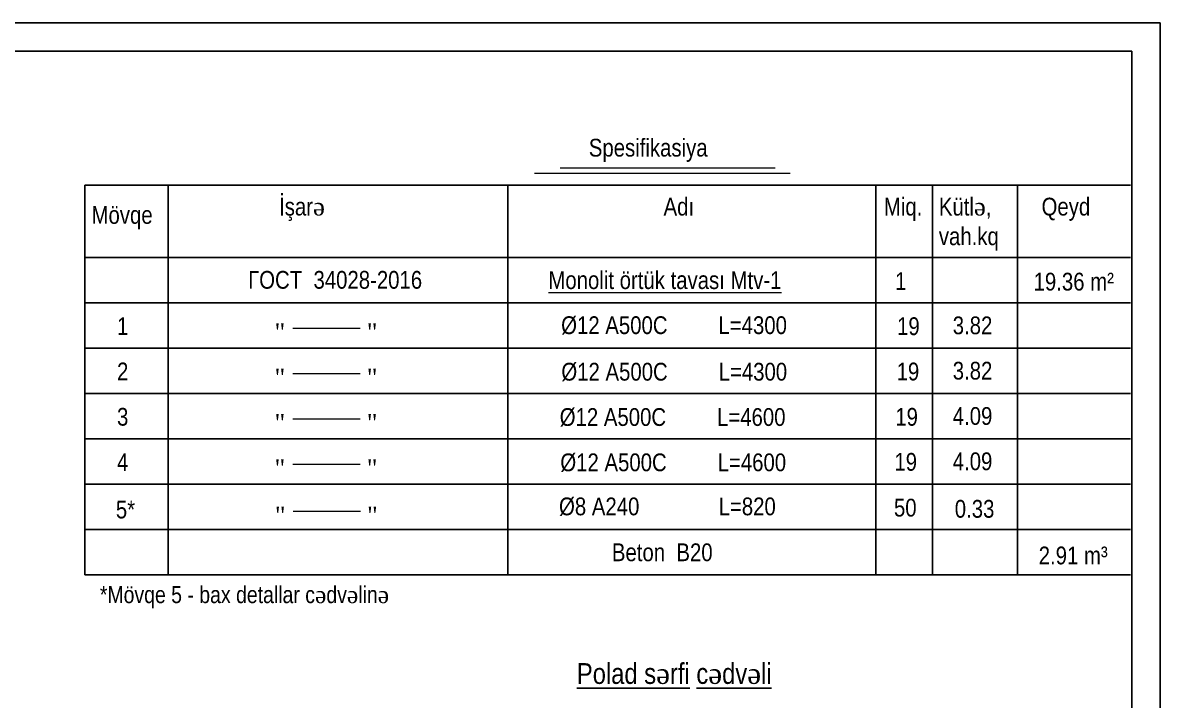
# Model space of a CAD drawing. Header units: millimetres. Extents: x 1321639 to 1366864, y -922319 to -736703.
# Drawn here: x 1347659 to 1366864, y -844359 to -832928 of the extents above; entities that cross this region are included whole.
import ezdxf

# ---------------------------------------------------------------- set-up
doc = ezdxf.new("R2010")
doc.units = ezdxf.units.MM
doc.layers.add('A-Wall', color=7, linetype='Continuous', lineweight=30)
doc.styles.add('style6', font='ARIALN.TTF', dxfattribs={"height": 300})
doc.styles.add('Times New Roman', font='times.ttf')

# ---------------------------------------------------------------- blocks, each defined once
blk = doc.blocks.new('dfvdvbvrtb')
at = {"lineweight": 25}
for p, q in [((1482917, -118590), (1523117, -118590)), ((1523117, -118590), (1523117, -146990))]:
    blk.add_line(p, q, dxfattribs=at)
at = {"lineweight": 25, "ltscale": 15}
for p, q in [((1522617, -119090), (1484916, -119090)), ((1522617, -146490), (1522617, -119090))]:
    blk.add_line(p, q, dxfattribs=at)

msp = doc.modelspace()

# ---------------------------------------------------------------- linework, layer by layer
at = {"lineweight": 9}
for p, q in [((1356731.082, -835373.872), (1360360.77, -835373.872)), ((1356299.35, -835465.233), (1360613.854, -835465.233))]:
    msp.add_line(p, q, dxfattribs=at)
for p, q in [((1348710.031, -835665.621), (1366362.593, -835665.621)), ((1348710.031, -835665.621), (1348710.031, -842243.573)), ((1350114.928, -835665.621), (1350114.928, -842243.573)), ((1355849.398, -835665.621), (1355849.398, -842243.573)), ((1362061.741, -835665.621), (1362061.741, -842243.573)), ((1363017.486, -835665.621), (1363017.486, -842243.573)), ((1364451.103, -835665.621), (1364451.103, -842243.573)), ((1348710.031, -836891.401), (1366362.593, -836891.401)), ((1348710.031, -837655.997), (1366362.593, -837655.997)), ((1348710.031, -838420.593), (1366362.593, -838420.593)), ((1348710.031, -838420.593), (1366362.593, -838420.593)), ((1348710.031, -839185.189), (1366362.593, -839185.189)), ((1348710.031, -839949.785), (1366362.593, -839949.785)), ((1348710.031, -840714.381), (1366362.593, -840714.381)), ((1348710.031, -841478.977), (1366362.593, -841478.977)), ((1348710.031, -842243.573), (1366362.593, -842243.573))]:
    msp.add_line(p, q)
at = {"color": 7, "lineweight": 15, "ltscale": 15}
for p, q in [((1352221.306, -838081.254), (1353353.966, -838081.254)), ((1352221.306, -838845.85), (1353353.966, -838845.85)), ((1352221.306, -839610.446), (1353353.966, -839610.446)), ((1352221.306, -840375.042), (1353353.966, -840375.042)), ((1352226.306, -841171.663), (1353358.966, -841171.663))]:
    msp.add_line(p, q, dxfattribs=at)

# ---------------------------------------------------------------- block references
at = {"xscale": 0.9554694104179444, "yscale": 0.9554694104179444, "zscale": 0.9554694104179444}
msp.add_blockref('dfvdvbvrtb', (-88427.806, -719618.815), dxfattribs=at)

# ---------------------------------------------------------------- texts
at = {"color": 0, "lineweight": 0, "style": 'Times New Roman'}
for p in [(1351910.608, -838294.529), (1353467.71, -838294.529), (1351910.608, -839059.125), (1353467.71, -839059.125), (1351910.608, -839823.721), (1353467.71, -839823.721), (1351910.608, -840588.317), (1353467.71, -840588.317), (1351915.608, -841384.939), (1353472.71, -841384.939)]:
    msp.add_text('"', height=292.458, dxfattribs=at).set_placement(p)
at = {"lineweight": 9, "char_height": 300, "attachment_point": 1, "style": 'style6'}
for s, insert, width in [('\\pxt17;{\\fArial Narrow|b0|i0|c238|p34;Spesifikasiya}', (1357216.231, -834885.811), 15666.17289), ('ГОСТ  {\\fArial Narrow|b0|i0|c238|p34;34028}-20{\\fArial Narrow|b0|i0|c238|p34;1}6  ', (1351467.471, -837115.579), 7035.40763), ('{\\fArial Narrow|b0|i0|c238|p34;\\LMonolit örtük tavası Mtv-\\fArial Narrow|b0|i0|c204|p34;1}', (1356533.579, -837120.515), 6212.34252)]:
    msp.add_mtext(s, dxfattribs=dict(at, insert=insert, width=width))
at = {"char_height": 300, "width": 10302.81611, "attachment_point": 1, "style": 'style6'}
for s, insert in [('{\\fArial Narrow|b0|i0|c238|p34;İşar\\fTimes New Roman|b0|i0|c238|p18;ə}', (1351986.575, -835880.156)), ('{\\fArial Narrow|b0|i0|c238|p34;Adı}', (1358478.054, -835880.156)), ('{\\fArial Narrow|b0|i0|c238|p34;Miq.}', (1362197.53, -835880.156)), ('{\\fArial Narrow|b0|i0|c238|p34;Kütl\\fTimes New Roman|b0|i0|c238|p18;ə\\fArial Narrow|b0|i0|c238|p34;,\\Pvah.kq}', (1363125.731, -835880.156)), ('{\\fArial Narrow|b0|i0|c238|p34;Qeyd}', (1364860.035, -835880.156)), ('{\\fArial Narrow|b0|i0|c238|p34;Mövqe}', (1348820.279, -836020.199))]:
    msp.add_mtext(s, dxfattribs=dict(at, insert=insert))
at = {"color": 3, "lineweight": 9, "insert": (1364725.501, -837145.97), "char_height": 300, "width": 2377.05343, "attachment_point": 1, "style": 'style6'}
msp.add_mtext('\\pxt2;1{\\fArial Narrow|b0|i0|c238|p34;9}.{\\fArial Narrow|b0|i0|c238|p34;36 m²}', dxfattribs=at)
at = {"color": 4, "lineweight": 9, "char_height": 300, "width": 2377.05343, "attachment_point": 1, "style": 'style6'}
for s, insert in [('{\\fArial Narrow|b0|i0|c238|p34;19}', (1362420.646, -837897.869)), ('{\\fArial Narrow|b0|i0|c238|p34;19}', (1362413.128, -838662.465)), ('{\\fArial Narrow|b0|i0|c238|p34;19}', (1362390.625, -839427.061)), ('{\\fArial Narrow|b0|i0|c238|p34;19}', (1362375.418, -840187.014)), ('{\\fArial Narrow|b0|i0|c238|p34; 50}', (1362272.406, -840959.45))]:
    msp.add_mtext(s, dxfattribs=dict(at, insert=insert))
at = {"color": 7, "lineweight": 0, "insert": (1348960.726, -842433.835), "char_height": 286.637838, "width": 15661.49237, "attachment_point": 1, "style": 'style6'}
msp.add_mtext('\\pxt22.667;*{\\fArial Narrow|b0|i0|c238|p34;Mövqe 5 - bax detallar c\\fTimes New Roman|b0|i0|c238|p18;ə\\fArial Narrow|b0|i0|c238|p34;dv\\fTimes New Roman|b0|i0|c238|p18;ə\\fArial Narrow|b0|i0|c238|p34;lin\\fTimes New Roman|b0|i0|c238|p18;ə} ', dxfattribs=at)
at = {"color": 7, "lineweight": -2, "ltscale": 30, "insert": (1357014.61, -843733.591), "char_height": 350, "width": 17105.77055, "attachment_point": 1, "style": 'style6'}
msp.add_mtext('{\\fArial Narrow|b0|i0|c238|p34;\\LPolad s\\fTimes New Roman|b0|i0|c238|p18;ə\\fArial Narrow|b0|i0|c238|p34;rfi c\\fTimes New Roman|b0|i0|c238|p18;ə\\fArial Narrow|b0|i0|c238|p34;dv\\fTimes New Roman|b0|i0|c238|p18;ə\\fArial Narrow|b0|i0|c238|p34;li}', dxfattribs=at)
at = {"layer": 'A-Wall', "color": 0, "char_height": 300, "attachment_point": 2, "style": 'style6'}
for s, insert, width in [('{\\fArial Narrow|b0|i0|c238|p34;1}', (1362483.139, -837137.761), 16015.17436), ('{\\fArial Narrow|b0|i0|c238|p34; 1}', (1349298.554, -837896.844), 17794.63818), ('Ø{\\fArial Narrow|b0|i0|c238|p34;12 }A500C{\\fArial Narrow|b0|i0|c238|p34;         L=43}00', (1358655.196, -837880.818), 16015.17436), ('{\\fArial Narrow|b0|i0|c238|p34; 2}', (1349298.554, -838661.44), 17794.63818), ('   {\\fArial Narrow|b0|i0|c238|p34; }Ø{\\fArial Narrow|b0|i0|c238|p34;12 }A500C{\\fArial Narrow|b0|i0|c238|p34;         L=43}00', (1358467.332, -838666.002), 16015.17436), ('{\\fArial Narrow|b0|i0|c238|p34; 3}', (1349298.554, -839426.036), 17794.63818), (' Ø{\\fArial Narrow|b0|i0|c238|p34;12 }A500C{\\fArial Narrow|b0|i0|c238|p34;         L=}4{\\fArial Narrow|b0|i0|c238|p34;6}00', (1358583.1, -839430.598), 16015.17436), ('{\\fArial Narrow|b0|i0|c238|p34; 4}', (1349298.554, -840190.632), 17794.63818), ('Ø{\\fArial Narrow|b0|i0|c238|p34;12 }A500C{\\fArial Narrow|b0|i0|c238|p34;         L=}4{\\fArial Narrow|b0|i0|c238|p34;6}00', (1358641.183, -840195.194), 16015.17436), ('{\\fArial Narrow|b0|i0|c238|p34;  }Ø{\\fArial Narrow|b0|i0|c238|p34;8 }А{\\fArial Narrow|b0|i0|c238|p34;240}         {\\fArial Narrow|b0|i0|c238|p34;     L=820}', (1358447.561, -840938.55), 16015.17436), ('\\pxt32;5*', (1349393.74, -840990.909), 17794.63818), ('Beton  B20', (1358456.124, -841713.039), 16015.17436)]:
    msp.add_mtext(s, dxfattribs=dict(at, insert=insert, width=width))
at = {"layer": 'A-Wall', "color": 3, "char_height": 300, "width": 16015.17436, "attachment_point": 2, "style": 'style6'}
for s, insert in [('3.{\\fArial Narrow|b0|i0|c238|p34;82}', (1363694.739, -837883.842)), ('3.{\\fArial Narrow|b0|i0|c238|p34;82}', (1363694.739, -838648.438)), ('{\\fArial Narrow|b0|i0|c238|p34;4.09}', (1363694.739, -839413.034)), ('{\\fArial Narrow|b0|i0|c238|p34;4.09}', (1363694.739, -840177.63)), ('0.3{\\fArial Narrow|b0|i0|c238|p34;3}', (1363729.316, -840979.239)), ('2.{\\fArial Narrow|b0|i0|c238|p34;91 m}³', (1365394.368, -841766.273))]:
    msp.add_mtext(s, dxfattribs=dict(at, insert=insert))

doc.saveas('drawing.dxf')
